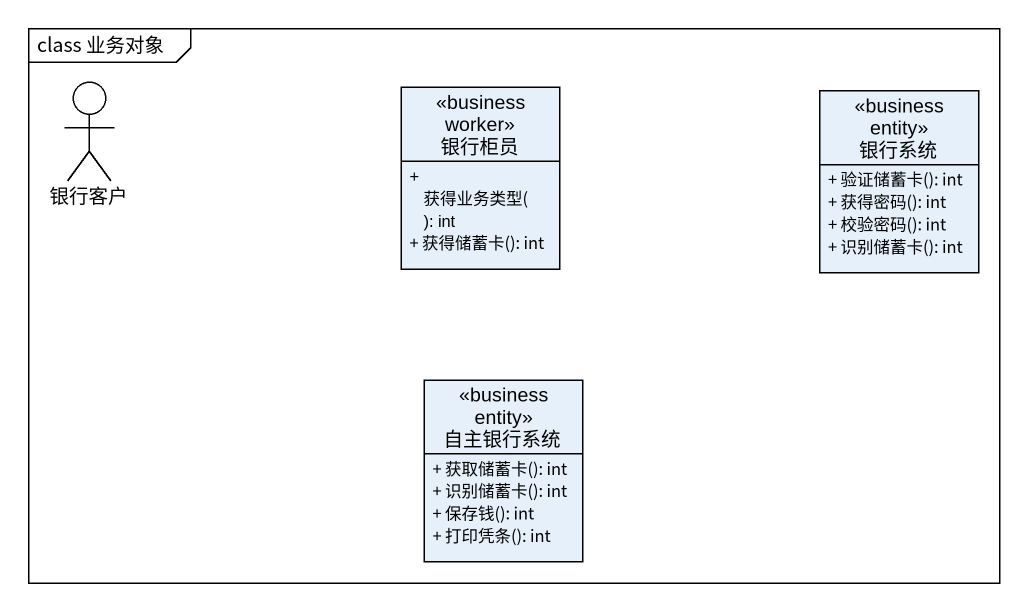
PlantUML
@startuml
mainframe class 业务对象
allowmixing
hide circle
hide empty members
skinparam classAttributeIconSize 0
actor 银行客户
class 银行柜员 <<business worker>> {
  + 获得业务类型(): int
  + 获得储蓄卡(): int
}
class 银行系统 <<business entity>> {
  + 验证储蓄卡(): int
  + 获得密码(): int
  + 校验密码(): int
  + 识别储蓄卡(): int
}
class 自主银行系统 <<business entity>> {
  + 获取储蓄卡(): int
  + 识别储蓄卡(): int
  + 保存钱(): int
  + 打印凭条(): int
}
@enduml
